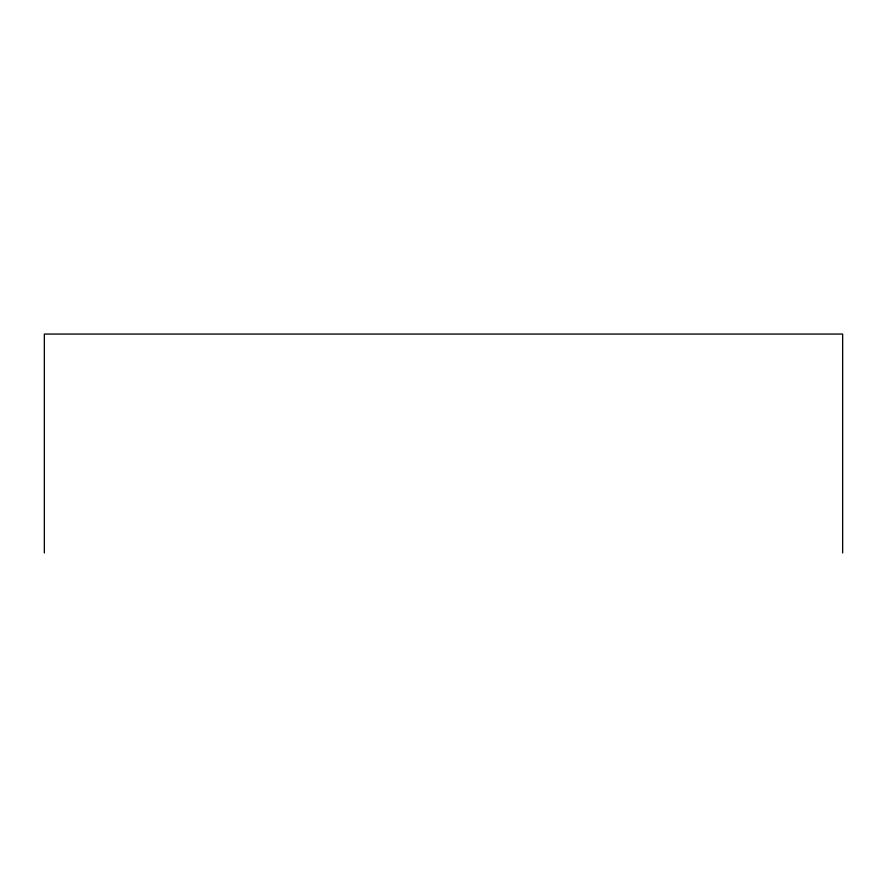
<?xml version="1.0" encoding="UTF-8"?>
<svg xmlns="http://www.w3.org/2000/svg" width="887" height="887" viewBox="0 0 887 887"><rect width="100%" height="100%" fill="white"/><g stroke="black" fill="none" stroke-linecap="round" stroke-linejoin="round"><path stroke-width="1.33" d="M842.65 552.945L842.65 334.055L44.35 334.055L44.35 552.945"/></g></svg>
